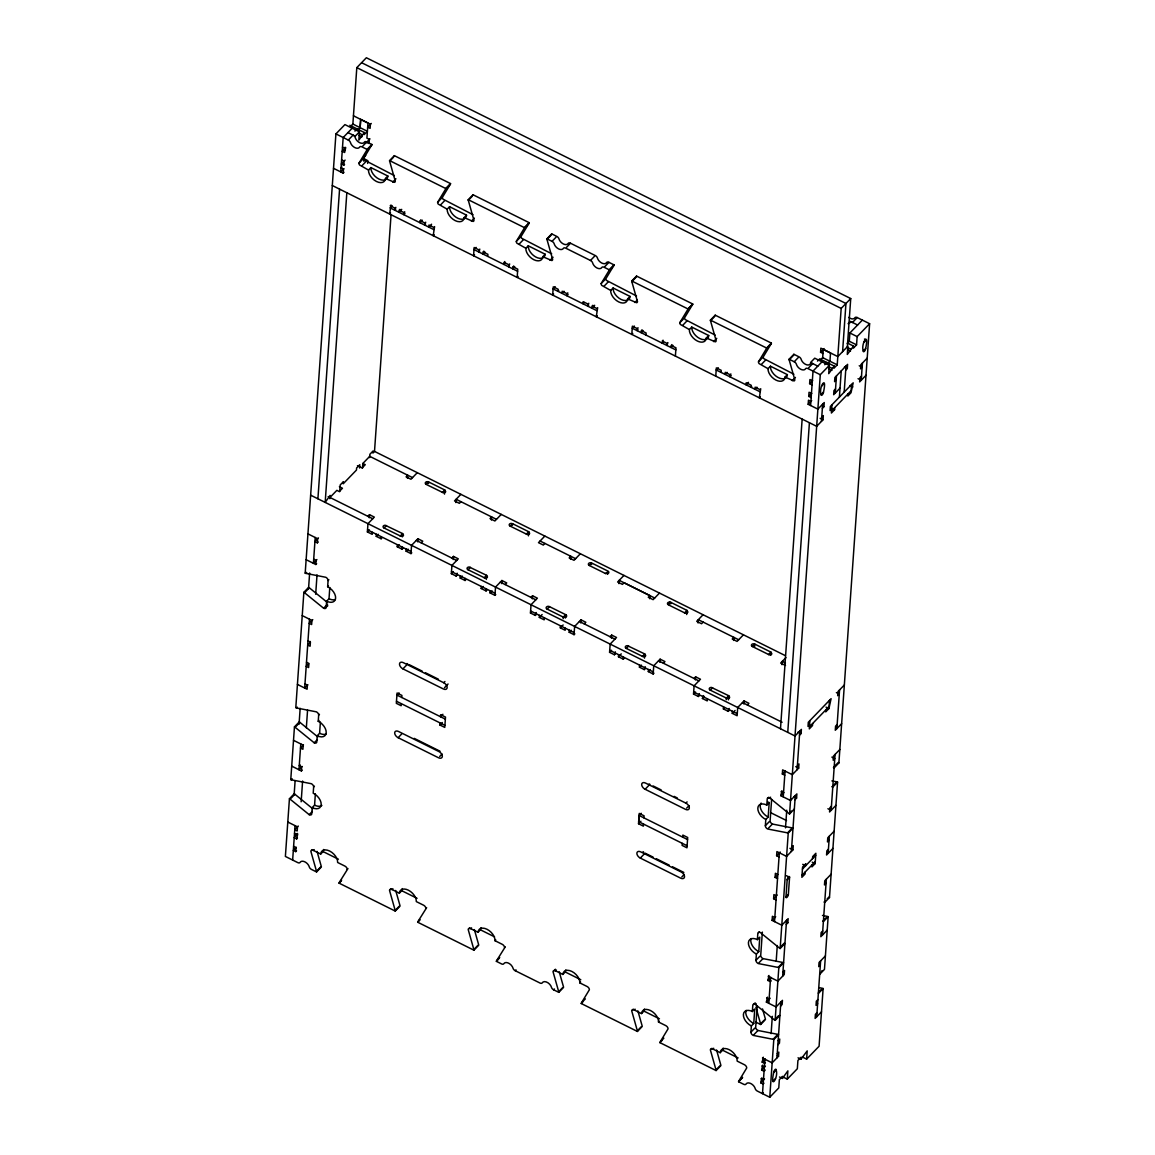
<?xml version="1.0" encoding="UTF-8"?>
<svg xmlns="http://www.w3.org/2000/svg" width="1155" height="1155" viewBox="0 0 1155 1155"><rect width="100%" height="100%" fill="white"/><g stroke="black" fill="none" stroke-linecap="round" stroke-linejoin="round"><path stroke-width="1.5" d="M312.774 808.774L294.886 794.25A2.902 1.79 44 0 0 294.193 793.817L289.429 798.755L285.386 856.447L297.759 862.597A2.902 1.79 44 0 0 300.141 862.352A5.804 3.566 44 0 1 304.906 861.875A5.804 3.566 44 0 1 309.28 866.9A2.902 1.79 44 0 0 311.46 869.412L316.571 871.953L321.35 867.015A2.902 1.79 44 0 0 321.278 866.366L317.033 851.365M289.429 798.755A2.902 1.79 44 0 1 290.107 799.173L309.194 814.679A2.902 1.79 44 0 0 311.763 813.827L312.197 807.634A10.15 6.237 44 0 0 321.177 804.616A10.15 6.237 44 0 0 313.207 793.182L313.64 786.988A2.902 1.79 44 0 0 311.359 783.711L291.464 779.842A2.902 1.776 44 0 1 290.771 779.582L294.453 726.87L299.217 721.933A2.902 1.79 44 0 1 299.91 722.366L317.798 736.904M327.212 602.347L309.323 587.808A2.902 1.79 44 0 0 308.63 587.375L303.866 592.313L295.796 707.712A2.902 1.79 44 0 0 296.489 707.972L316.383 711.841A2.902 1.79 44 0 1 318.665 715.104L318.231 721.298A10.15 6.237 44 0 1 326.201 732.746A10.15 6.237 44 0 1 317.221 735.749L316.788 741.943A2.902 1.79 44 0 1 314.218 742.809L295.131 727.303A2.902 1.79 44 0 0 294.453 726.87M303.866 592.313A2.902 1.79 44 0 1 304.545 592.746L323.631 608.237A2.902 1.79 44 0 0 326.201 607.386L326.634 601.192A10.15 6.237 44 0 0 335.614 598.175A10.15 6.237 44 0 0 327.645 586.74L328.078 580.546A2.902 1.79 44 0 0 325.797 577.283L305.902 573.4A2.902 1.79 44 0 1 305.194 573.14L335.917 133.908L344.926 124.596L359.436 131.843L358.859 140.102L364.33 132.522L349.821 125.274M294.135 794.712L295.103 780.881M299.058 724.199L300.17 708.318M308.529 588.891L309.641 573.01M292.648 860.056L295.059 825.652M300.776 743.936L298.972 769.75L302.148 766.458M309.497 619.21L304.689 688.034L307.865 684.742M315.214 537.494L313.409 563.308L316.918 559.554M317.914 498.787L339.57 189.131M344.464 150.713L345.042 147.263M296.315 847.337L293.327 850.427L295.752 851.625L296.041 847.496L293.615 846.297M296.647 838.905L297.73 833.953L294.222 837.693L296.647 838.905L297.441 838.082M291.71 766.126L301.397 770.948L301.686 766.819L299.261 765.621L300.055 764.798M306.147 559.699L315.835 564.506L316.124 560.377L313.698 559.179M318.434 537.884L314.925 541.623L317.351 542.836L317.639 538.706L307.952 533.884M333.506 168.312L343.194 173.135L343.483 169.005L341.057 167.807L341.851 166.984M345.1 160.112L341.331 164.024L343.742 165.223L344.031 161.094L341.62 159.895M345.72 147.537L344.638 152.489L342.212 151.291L344.609 148.822M301.152 801.787L302.61 781.04M306.335 727.809L307.562 710.166M315.676 594.262L317.033 574.858M346.832 192.741L325.176 502.411L330.099 495.408L329.868 498.7M350.745 126.242L352.867 124.047L356.808 67.625L366.352 57.75L850.73 298.553L847.351 346.717M360.1 127.685L360.678 119.427L367.954 123.036L366.915 138.152L369.34 139.351L369.051 143.48L365.962 141.95M360.707 119.398L360.129 127.656L357.978 129.88M312.197 807.634L314.579 805.165L315.358 793.918M317.221 735.749L319.603 733.281L320.397 722.048M326.634 601.192L329.016 598.723L329.796 587.491M364.33 132.522L364.186 134.586L367.377 131.295L352.867 124.047M339.714 491.597L340.176 484.985L343.367 481.693L343.223 483.757L356.476 470.042L356.621 467.977L359.797 464.7L359.566 467.992M367.651 163.447L367.839 160.689L363.219 158.394M362.511 468.107L362.843 463.473L369.73 456.341M369.643 457.582L369.874 454.276L373.065 450.984L372.921 453.049L374.509 451.403L391.025 215.133M372.386 532.282L372.242 534.346L367.391 531.935L367.969 523.677L374.335 517.094L369.485 514.682L367.896 516.328M390.996 204.94L389.61 214.036L390.578 213.025M369.268 517.787L369.485 514.682M395.833 207.351L394.894 210.239L395.689 209.416M381.915 537.927L381.121 538.75L376.27 536.353L376.415 534.289M399.875 209.358L398.937 212.246L401.723 209.358M381.121 538.75L381.265 536.685M404.712 211.755L403.774 214.642L404.972 213.415M402.893 548.365L402.099 549.188L397.262 546.777L397.407 544.712M420.868 219.782L419.929 222.67L422.311 220.201M402.388 536.887L402.619 533.596L385.279 525.265A2.166 1.516 4 0 0 383.763 527.849L400.973 536.295A2.166 1.516 4 0 0 403.543 535.213L402.619 533.596L400.222 536.05M402.099 549.188L402.243 547.124M425.704 222.193L424.766 225.081L425.56 224.258M407.455 478.3L407.672 475.196L406.084 476.842L410.935 479.253L417.302 472.669M411.786 552.783L410.978 553.606L406.141 551.195L406.286 549.13M410.978 553.606L411.555 545.348L417.922 538.764L422.773 541.175L421.185 542.821M434.583 226.611L433.197 235.707L434.165 234.696M401.319 703.669L401.175 705.734L396.338 703.337L397.06 693.014L401.897 695.411L401.752 697.476M417.706 541.868L417.922 538.764M428.519 483.512L428.635 481.967L427.451 481.664M444.487 494.123L444.776 489.994L428.635 481.967L425.935 484.248A2.166 1.516 4 0 1 427.437 481.678M442.899 714.281L440.503 716.75L440.647 714.685L445.498 717.082L444.776 727.405L439.925 725.008L440.069 722.943M455.879 502.584L456.11 499.278L496.477 519.346M456.99 575.262L456.196 576.085L451.345 573.674L451.923 565.416L458.29 558.832L453.453 556.421L451.85 558.067M453.236 559.525L453.453 556.421M456.196 576.085L457.135 573.198M479.801 249.09L478.863 251.978L479.657 251.155M465.869 579.666L465.075 580.489L460.224 578.092L460.369 576.027M483.83 251.097L482.891 253.984L484.883 251.92M465.075 580.489L465.22 578.424M487.742 256.381L487.886 254.317L483.035 251.92M486.861 590.104L486.067 590.927L481.216 588.516L481.361 586.451M504.822 261.521L503.883 264.408L505.082 263.181M486.284 579.464L486.573 575.334L469.233 567.004A2.166 1.516 4 0 0 467.732 569.588L484.941 578.049A2.166 1.516 4 0 0 487.497 576.951L486.573 575.334L484.176 577.789M486.067 590.927L486.212 588.862M508.72 266.819L509.658 263.932M491.424 520.039L491.64 516.935L490.038 518.581L494.889 520.992L501.256 514.408M495.74 594.522L494.946 595.345L490.095 592.934L490.24 590.869M513.701 265.939L512.762 268.826L514.755 266.776M494.946 595.345L495.524 587.087L501.891 580.503L506.727 582.914L505.139 584.56M501.674 583.607L501.891 580.503M512.488 525.251L512.589 523.706L511.405 523.403A2.166 1.516 4 0 0 509.889 525.987L527.099 534.447A2.166 1.516 4 0 0 529.669 533.35L528.73 531.733L512.589 523.706L510.207 526.175M528.441 535.862L528.73 531.733L526.348 534.202M536.108 614.59L535.299 615.413L530.463 613.002L531.04 604.744L310.652 495.177M552.668 295.117L553.274 286.83L558.11 289.241L557.966 291.305L558.76 290.483M532.34 598.868L532.556 595.763L537.393 598.175L531.026 604.758L795.015 735.98L801.382 729.397L801.094 733.526L799.505 735.172M535.299 615.413L536.252 612.525M544.337 617.766L544.193 619.831L539.342 617.42L539.486 615.355M567.784 292.836L566.845 295.723L568.043 294.482M565.315 628.19L565.17 630.255L560.334 627.858L560.478 625.793M563.192 618.676L563.294 617.131L565.676 614.662L549.174 606.505A2.195 1.545 4 0 0 547.918 606.346L547.47 606.447A2.195 1.545 4 0 0 546.156 607.79L546.2 608.108A2.195 1.545 4 0 0 546.82 608.93L563.64 617.29A2.18 1.53 4 0 0 565.993 614.85L565.676 614.677M565.445 617.968L565.676 614.662M588.776 303.26L587.837 306.147L588.631 305.324M570.541 559.352L570.758 556.262L569.17 557.908L574.021 560.305L580.373 553.736M574.858 633.85L574.049 634.673L569.213 632.261L569.357 630.197M592.818 305.267L591.88 308.154L594.666 305.281M574.049 634.673L574.627 626.414L580.979 619.845L585.83 622.256L584.242 623.902M597.655 307.678L596.269 316.788L597.236 315.777M580.763 622.949L580.979 619.845M591.591 564.578L591.36 562.875A2.18 1.53 4 0 0 588.53 564.795L589.324 565.488M607.631 574.151L607.848 571.061L591.707 563.034L589.324 565.502L605.48 573.515L607.92 573.573A2.166 1.516 4 0 0 608.454 571.48L605.465 573.53M615.211 653.918L614.417 654.741L609.58 652.33L610.158 644.071L616.525 637.502L611.674 635.091L610.085 636.737M611.457 638.181L611.674 635.091M618.95 583.65L619.181 580.344L654.712 598.016M614.417 654.741L615.355 651.853M638.022 327.746L637.084 330.633L637.878 329.81M624.09 658.336L623.296 659.159L618.459 656.747L618.604 654.683M642.065 329.753L641.126 332.64L643.104 330.59M623.296 659.159L623.44 657.094M645.963 335.051L646.107 332.986L641.27 330.575M645.082 668.774L644.288 669.597L639.451 667.186L639.596 665.121M663.042 340.191L662.104 343.078L663.302 341.837M644.504 658.119L644.793 653.99L627.468 645.674A2.166 1.516 4 0 0 625.952 648.244L643.162 656.704A2.166 1.516 4 0 0 645.732 655.607L644.793 653.99L642.411 656.459M644.288 669.597L645.226 666.709M666.955 345.489L667.893 342.602M649.644 598.694L649.861 595.605L624.047 582.741L622.458 584.387L617.607 581.99L623.974 575.407M653.961 673.177L653.167 674L648.33 671.604L648.475 669.539M671.936 344.609L670.983 347.496L672.975 345.432M641.227 813.279L639.105 815.473L638.672 821.667L687.11 845.749M643.508 824.078L643.364 826.143L638.527 823.732L639.249 813.409L644.086 815.82L643.941 817.884M653.167 674L653.744 665.742L660.111 659.173L664.948 661.57L663.36 663.215M675.386 356.101L675.978 347.828L671.127 345.432M659.895 662.263L660.111 659.173M670.709 603.906L670.824 602.361L669.626 602.073M686.676 614.518L686.965 610.389L670.824 602.361L668.124 604.643A2.166 1.516 4 0 1 669.626 602.073M682.259 843.338L682.114 845.402L686.965 847.813L687.687 837.491L682.836 835.079L682.692 837.144M698.068 622.978L698.299 619.686L738.666 639.755M699.179 695.657L698.371 696.479L693.534 694.068L694.112 685.81L700.479 679.241L695.628 676.83L694.04 678.476M715.754 376.169L716.345 367.896L721.182 370.307L721.038 372.372M695.411 679.92L695.628 676.83M698.371 696.479L699.324 693.592M707.394 698.833L707.25 700.897L702.413 698.486L703.352 695.599M730.855 373.902L729.917 376.79L731.115 375.548M729.036 710.513L728.242 711.336L723.405 708.925L723.55 706.86M726.264 699.742L726.365 698.198L728.747 695.729L729.686 697.346A2.166 1.516 4 0 1 727.13 698.443L709.906 689.983A2.166 1.516 4 0 1 711.408 687.413L728.747 695.729L728.459 699.858M728.242 711.336L729.18 708.448M733.598 640.433L733.815 637.343L732.227 638.989L737.078 641.4L743.445 634.817M747.314 704.954L748.916 703.308L744.065 700.912L737.698 707.481L737.121 715.739L732.284 713.342L732.429 711.278M760.726 388.744L759.34 397.84L760.308 396.844M743.849 704.001L744.065 700.912M754.576 646.858L754.778 644.1L753.594 643.811A2.166 1.516 4 0 0 752.078 646.381L769.288 654.842A2.166 1.516 4 0 0 771.858 653.744L770.919 652.127L754.778 644.1L752.381 646.569M770.703 655.231L770.919 652.127L768.537 654.596M757.189 1005.745L755.688 1027.214A2.902 1.79 44 0 0 757.969 1030.477L777.864 1034.36A2.902 1.776 44 0 1 778.571 1034.62L773.792 1039.558A2.902 1.776 44 0 0 773.099 1039.298L753.204 1035.414A2.902 1.79 44 0 1 750.923 1032.151L751.356 1025.958A10.15 6.237 44 0 1 743.387 1014.523A10.15 6.237 44 0 1 752.367 1011.506L754.749 1009.037L753.739 1023.489L751.356 1025.958M752.367 1011.506L752.8 1005.312A2.902 1.79 44 0 1 755.37 1004.446L756.164 1003.637M762.343 932.085L760.726 955.344A2.902 1.79 44 0 0 762.993 958.607L782.888 962.476A2.902 1.776 44 0 1 783.595 962.736L778.817 967.673A2.902 1.776 44 0 0 778.124 967.414L758.229 963.544A2.902 1.79 44 0 1 755.948 960.267L756.381 954.073A10.15 6.237 44 0 1 748.411 942.639A10.15 6.237 44 0 1 757.391 939.636L759.773 937.167L758.763 951.619L756.381 954.073M757.391 939.636L757.824 933.442A2.902 1.79 44 0 1 760.394 932.576L779.466 948.082A2.902 1.79 44 0 0 780.159 948.515L784.938 943.577A2.902 1.79 44 0 1 784.245 943.144L780.275 947.259M771.627 799.303L770.125 820.772A2.902 1.79 44 0 0 772.406 824.049L792.301 827.918A2.902 1.79 44 0 1 793.009 828.178L788.23 833.116A2.902 1.79 44 0 0 787.537 832.856L767.627 828.987A2.902 1.79 44 0 1 765.361 825.71L765.794 819.516A10.15 6.237 44 0 1 757.824 808.081A10.15 6.237 44 0 1 766.805 805.064L769.187 802.595A10.15 6.237 44 0 0 767.786 802.003M766.805 805.064L767.238 798.87A2.902 1.79 44 0 1 769.793 798.018L770.602 797.195M765.794 819.516L768.176 817.047L769.187 802.595M782.022 664.717L782.253 661.425L785.443 662.999M780.491 728.762L802.148 419.106M763.96 1083.188L763.166 1084.011L760.741 1082.798L761.824 1077.846M765.245 1070.035L764.061 1071.277L761.636 1070.064L762.719 1065.112M765.404 1062.542L764.61 1063.365L762.184 1062.152L763.267 1057.2M780.563 1006.121L782.152 1004.475L782.44 1000.346L776.073 1006.929L766.386 1002.121L767.469 997.169M771.121 980.826L770.327 981.649L767.902 980.436L768.985 975.484M786.266 924.404L787.869 922.773L788.158 918.644L781.791 925.213L772.103 920.405L772.392 916.276L774.817 917.474M776.044 899.933L773.619 898.72L773.908 894.591L776.333 895.804M777.532 878.594L775.106 877.396L775.395 873.267L777.82 874.465M779.048 856.923L776.622 855.711L776.911 851.596L786.598 856.404L792.965 849.82L793.254 845.691L791.666 847.337M795.001 799.693L796.589 798.047L796.878 793.918L790.511 800.502L780.823 795.68L781.906 790.727M784.765 775.207L782.339 774.009L782.628 769.88L792.316 774.687L798.683 768.104L798.971 763.975L797.383 765.621M822.36 408.321L823.948 406.676L824.237 402.546L817.87 409.115L808.182 404.308L808.471 400.179L810.897 401.377M811.171 397.594L808.745 396.396L809.034 392.267L811.46 393.465M812.052 384.86L809.626 383.662L809.915 379.533L812.34 380.731M764.899 1059.236L762.488 1093.641L763.282 1092.818M768.811 1003.32L770.616 977.52M774.529 921.603L779.336 852.794M783.249 796.878L785.053 771.078M787.753 732.371L809.41 422.716M810.608 405.506L813.019 371.102L822.028 361.775M771.121 1033.638L772.32 1016.342M776.174 961.393L777.286 945.512M785.501 827.846L786.743 810.189M822.995 353.502L820.57 352.289L820.858 348.16L837.808 356.592L847.871 346.197L847.294 354.455L853.531 346.081L847.712 343.194M505.313 946.768L496.535 960.801A2.902 1.79 44 0 0 496.39 961.35L501.501 963.891A2.902 1.79 44 0 0 503.508 964.021L504.634 962.895A5.804 3.566 44 0 1 512.401 966.764L513.311 968.901A2.902 1.79 44 0 0 515.202 970.691L539.948 983.006A2.902 1.79 44 0 0 541.955 983.136L543.081 982.01A5.804 3.566 44 0 1 550.848 985.865L551.758 988.016A2.902 1.79 44 0 0 553.649 989.806L558.76 992.347A2.902 1.776 44 0 0 558.702 991.712L553.028 971.702A2.902 1.79 44 0 1 555.598 970.85L562.86 974.459A10.15 6.237 44 0 1 571.855 971.442A10.15 6.237 44 0 1 579.824 982.891L587.087 986.5A2.902 1.79 44 0 1 589.368 989.763L581.384 1002.988A2.902 1.79 44 0 0 581.239 1003.522L637.43 1031.458A2.902 1.79 44 0 0 637.358 1030.823L631.698 1010.813A2.902 1.79 44 0 1 634.268 1009.961L641.53 1013.57A10.15 6.237 44 0 1 650.525 1010.553A10.15 6.237 44 0 1 658.494 1022.002L665.756 1025.611A2.902 1.79 44 0 1 668.038 1028.874L660.054 1042.099A2.902 1.776 44 0 0 659.909 1042.633L716.1 1070.57A2.902 1.79 44 0 0 716.028 1069.934L710.368 1049.924A2.902 1.79 44 0 1 712.938 1049.072L720.2 1052.681A10.15 6.237 44 0 1 729.195 1049.664A10.15 6.237 44 0 1 737.164 1061.113L744.426 1064.722A2.902 1.79 44 0 1 746.708 1067.985L738.724 1081.21A2.902 1.79 44 0 0 738.579 1081.744L743.69 1084.285A2.902 1.79 44 0 0 746.058 1084.04A5.804 3.566 44 0 1 750.822 1083.563A5.804 3.566 44 0 1 755.197 1088.588A2.902 1.79 44 0 0 757.391 1091.1L769.764 1097.25L773.792 1039.558M755.37 1004.446L774.442 1019.952A2.902 1.79 44 0 0 775.135 1020.385L778.817 967.673M780.159 948.515L788.23 833.116M769.793 798.018L788.879 813.524A2.902 1.79 44 0 0 789.572 813.943L820.281 374.711L829.304 365.399L814.751 358.194L810.55 362.526L817.812 366.149M822.663 358.223L823.255 349.388L830.517 353.011L829.94 361.27L827.817 363.45M773.706 1072.418C769.591 1091.027 778.918 1077.225 776.102 1069.949A2.18 0.794 -63.6 0 0 775.005 1069.631A2.18 0.794 -63.6 0 0 773.706 1072.418L776.102 1069.949M785.977 896.944L787.176 879.749A2.18 0.794 -63.6 0 1 788.49 876.963A2.18 0.794 -63.6 0 1 789.572 877.28L788.36 894.475A2.18 0.794 -63.6 0 1 787.06 897.262A2.18 0.794 -63.6 0 1 785.977 896.944L788.36 894.475M821.104 394.606C818.274 387.344 827.601 373.541 823.486 392.137A2.18 0.794 -63.6 0 1 822.187 394.923A2.18 0.794 -63.6 0 1 821.104 394.606L823.486 392.137M776.94 1057.908L780.852 1001.991M782.657 976.192L786.555 920.275M791.377 851.466L795.29 795.564M797.094 769.75L799.794 731.043M821.45 421.387L822.649 404.192M762.473 1058.023L772.161 1062.845L778.528 1056.262L778.817 1052.133L777.228 1053.779M332.308 185.522L816.672 426.325L823.039 419.741L823.327 415.612L821.739 417.258M829.304 365.399L828.727 373.643L834.199 366.077L826.922 362.468L824.757 364.706M779.481 1076.994L782.397 1078.438L782.541 1076.373L779.351 1079.665L778.773 1087.923L769.764 1097.25M834.199 366.077L834.054 368.142L837.231 364.85L841.172 308.428L850.73 298.553M809.872 720.633L809.308 728.877L812.485 725.585L812.629 723.521M831.947 404.784L831.398 413.028L834.574 409.736L834.718 407.672M782.931 1076.965L787.291 1079.131L787.869 1070.873L782.397 1078.438M835.253 393.061L836.465 375.866M805.208 871.953L805.064 874.017L801.873 877.309L802.595 866.986L805.786 863.709L805.641 865.759L802.739 864.315M839.411 397.075L841.23 370.928M842.587 351.654L845.951 303.491L361.587 62.688M844.175 392.137L846.009 365.991M812.095 864.835L811.951 866.9L815.141 863.608L815.863 853.285L812.672 856.577L812.528 858.641M845.72 370.12L847.308 368.474L847.597 364.345L834.877 377.512L834.589 381.641L836.177 379.995M847.164 343.468L849.3 341.245L849.878 332.986L862.352 320.108L869.614 323.718L838.891 762.95L834.127 767.887A2.902 1.79 44 0 1 833.434 767.454M798.047 1057.807L800.949 1059.251L801.094 1057.186L797.917 1060.478L797.34 1068.736L787.291 1079.131M825.897 709.805L825.753 711.87L828.929 708.578L831.095 698.674L808.298 722.265L808.009 726.394L809.597 724.748M847.987 393.956L847.842 396.021L851.018 392.729L853.184 382.825L830.373 406.416L830.084 410.545L831.687 408.899M853.531 346.081L853.386 348.146L856.562 344.854L857.14 336.596L869.614 323.718M829.492 700.334L829.059 706.528L809.438 726.827M851.567 384.5L851.134 390.693L831.513 410.978M802.537 1057.099L806.623 1059.135L807.201 1050.877L800.949 1059.251M816.715 1016.775L820.628 960.873M822.432 935.059L826.345 879.157M828.149 853.343L829.348 836.148M835.065 754.432L831.152 810.334L827.918 808.731M836.87 728.617L839.57 689.91M862.424 363.06L861.226 380.255L858.05 378.681M865.658 348.55C869.556 329.998 860.576 343.714 863.276 351.019L865.658 348.55A2.18 0.794 -63.5 0 1 864.359 351.322A2.18 0.794 -63.5 0 1 863.276 351.019M819.112 987.641L822.418 988.29A2.902 1.79 44 0 1 823.125 988.55L819.083 1046.242L806.623 1059.135M822.476 915.439L827.442 916.42A2.902 1.79 44 0 1 828.149 916.666L824.468 969.392L819.689 974.315M824.02 902.012A2.902 1.79 44 0 0 824.713 902.445L829.492 897.507L837.563 782.108A2.902 1.79 44 0 0 836.855 781.848L831.889 780.881M368.517 170.059L370.899 167.591L387.849 176.022L385.467 178.491A10.164 6.237 44 0 1 376.487 181.494A10.164 6.237 44 0 1 368.517 170.059L359.58 164.992A2.902 1.79 44 0 1 358.974 163.173L366.958 149.948A2.902 1.79 44 0 0 367.102 149.414L371.867 144.476L366.756 141.935A2.902 1.776 44 0 0 364.374 142.181A5.804 3.566 44 0 1 359.624 142.657A5.804 3.566 44 0 1 355.249 137.633L354.946 136.925A2.916 1.79 44 0 0 353.055 135.135M371.867 144.476A2.902 1.79 44 0 1 371.722 145.025L363.738 158.235A2.902 1.79 44 0 0 364.345 160.054L394.36 175.589M447.187 209.171L449.569 206.702L466.519 215.133L464.137 217.602A10.164 6.237 44 0 1 455.157 220.605A10.164 6.237 44 0 1 447.173 209.171L438.25 204.103A2.902 1.79 44 0 1 437.644 202.284L445.628 189.059A2.902 1.79 44 0 0 445.758 188.525L450.537 183.587L394.346 155.651L389.582 160.588A2.844 1.747 44 0 0 389.61 161.065L395.299 181.234A2.902 1.79 44 0 1 394.49 182.346L385.467 178.491M450.537 183.587A2.902 1.79 44 0 1 450.392 184.136L442.408 197.346A2.902 1.79 44 0 0 443.015 199.165L473.03 214.7M525.857 248.282L528.239 245.813L545.189 254.244L542.807 256.699A10.164 6.237 44 0 1 533.827 259.716A10.164 6.237 44 0 1 525.857 248.267L516.92 243.214A2.902 1.79 44 0 1 516.314 241.395L524.298 228.17A2.902 1.79 44 0 0 524.428 227.636L529.207 222.698L473.016 194.762L468.251 199.7A2.902 1.776 44 0 0 468.309 200.349L473.969 220.345A2.902 1.79 44 0 1 473.16 221.457L464.137 217.602M529.207 222.698A2.902 1.79 44 0 1 529.062 223.233L521.078 236.457A2.902 1.79 44 0 0 521.685 238.276L551.7 253.811M610.692 290.454L613.088 287.985L630.038 296.416L627.656 298.885A10.164 6.237 44 0 1 618.676 301.903A10.164 6.237 44 0 1 610.692 290.454L601.755 285.386A2.902 1.79 44 0 1 601.149 283.581L609.133 270.357A2.902 1.79 44 0 0 609.277 269.822L614.056 264.885L608.945 262.344A2.902 1.776 44 0 0 606.563 262.575A5.804 3.566 44 0 1 601.813 263.066A5.804 3.566 44 0 1 597.438 258.041L597.135 257.32A2.916 1.79 44 0 0 595.244 255.529L570.498 243.229A2.902 1.776 44 0 0 568.116 243.474A5.804 3.566 44 0 1 563.366 243.95A5.804 3.566 44 0 1 558.991 238.926L558.688 238.219A2.916 1.79 44 0 0 556.797 236.414L551.686 233.873L546.921 238.811A2.902 1.776 44 0 0 546.979 239.446L552.639 259.456A2.902 1.79 44 0 1 551.83 260.568L542.807 256.699M614.056 264.885A2.902 1.79 44 0 1 613.911 265.419L605.927 278.644A2.902 1.79 44 0 0 606.534 280.448L636.535 295.998M347.973 868.546L339.195 882.593A2.902 1.776 44 0 0 339.05 883.127L395.241 911.064L400.02 906.126A2.902 1.79 44 0 0 399.948 905.477L395.703 890.476M689.362 329.565L691.758 327.096L708.708 335.528L706.326 337.996A10.164 6.237 44 0 1 697.331 341.014A10.164 6.237 44 0 1 689.362 329.565L680.425 324.497A2.902 1.79 44 0 1 679.819 322.693L687.803 309.468A2.902 1.79 44 0 0 687.947 308.919L692.726 303.996L636.535 276.059L631.756 280.997A2.844 1.747 44 0 0 631.785 281.474L637.488 301.643A2.902 1.79 44 0 1 636.665 302.74L627.656 298.885M692.726 303.996A2.902 1.79 44 0 1 692.581 304.53L684.597 317.755A2.902 1.79 44 0 0 685.204 319.56L715.205 335.109M426.643 907.657L417.865 921.69A2.902 1.776 44 0 0 417.72 922.239L473.911 950.175L478.69 945.238A2.902 1.79 44 0 0 478.618 944.588L474.373 929.587M768.032 368.676L770.428 366.207L787.378 374.639L784.996 377.108A10.164 6.237 44 0 1 776.001 380.125A10.164 6.237 44 0 1 768.032 368.676L759.095 363.608A2.902 1.79 44 0 1 758.489 361.804L766.472 348.579A2.902 1.79 44 0 0 766.617 348.03L771.396 343.107L715.205 315.171L710.426 320.108A2.902 1.776 44 0 0 710.498 320.744L716.158 340.754A2.902 1.79 44 0 1 715.335 341.851L706.326 337.996M771.396 343.107A2.902 1.79 44 0 1 771.251 343.641L763.267 356.866A2.902 1.79 44 0 0 763.874 358.671L793.875 374.22M352.203 128.205L343.179 137.532L340.768 171.936L343.959 168.644M354.917 131.121L357.097 128.884M335.917 133.908L348.29 140.058L352.261 135.958M359.436 131.843L355.249 136.174L347.958 132.594M371.26 123.441L367.68 127.137L370.105 128.349L370.394 124.22L353.444 115.789M343.742 165.223L344.551 164.4M362.786 146.05L366.756 141.935M366.251 142.671L369.961 138.831M343.194 173.135L343.988 172.312M367.752 149.125L371.722 145.025M365.687 155.376L364.099 157.022L363.811 161.151L365.399 159.506M358.974 163.173L362.944 159.058M362.049 165.627L366.02 161.512M389.639 161.238L393.61 157.123M392.729 182.1L395.92 178.808M392.166 205.648L390.044 207.842L433.63 229.513M446.422 188.236L450.392 184.136M437.644 202.284L441.614 198.169M440.719 204.738L444.689 200.624M431.595 224.214L428.808 227.087L428.953 225.023L433.789 227.434M468.309 200.349L472.28 196.234M471.399 221.211L474.387 218.122M476.12 247.387L473.998 249.581L517.599 271.252M474.532 254.764L473.579 255.76L474.156 247.502L479.007 249.913M525.092 227.347L529.062 223.233M516.314 241.395L520.284 237.28M519.375 243.849L523.359 239.735M546.979 239.446L550.949 235.346M518.133 276.435L517.166 277.431L517.743 269.173L512.907 266.762M546.921 238.811L552.018 241.352L556.003 237.237M550.069 260.323L553.057 257.233M566.528 247.343L570.498 243.229M329.955 497.473L336.856 490.341L339.267 491.539L342.457 488.247L339.368 486.717M555.223 286.729L553.101 288.923L596.702 310.594M552.696 295.088L553.649 294.106M317.351 542.836L318.145 542.013M552.018 241.352A2.916 1.79 44 0 1 553.909 243.142L554.212 243.864A5.804 3.566 44 0 0 558.587 248.888A5.804 3.566 44 0 0 563.351 248.412A2.902 1.776 44 0 1 565.719 248.166L590.465 260.467L594.45 256.352M564.001 291.248L562.009 293.312L562.153 291.248L566.99 293.659M305.194 573.14L305.988 572.317M305.902 573.4L306.696 572.577M315.835 564.506L316.629 563.683M604.96 266.459L608.945 262.344M609.927 269.534L613.911 265.419M601.149 283.581L605.133 279.467M584.185 302.509L583.001 303.751L583.145 301.686L587.982 304.083M305.339 591.923L309.323 587.808M604.224 286.021L608.209 281.907M367.391 531.935L369.383 529.871M328.078 580.546L328.872 579.723M384.081 528.023L386.463 525.568M327.645 586.74L328.439 585.917M376.27 536.353L378.263 534.289M631.828 281.632L635.799 277.518M312.788 619.643L309.208 623.339L311.633 624.552L311.922 620.423L302.235 615.601M323.631 608.237L327.601 604.137M326.995 606.563L327.789 605.74M442.394 492.463L444.776 489.994L445.715 491.611A2.166 1.516 4 0 1 443.159 492.709L426.253 484.436M397.262 546.777L399.255 544.727M634.918 302.495L637.3 300.026M406.141 551.195L408.134 549.145M460.888 494.34L454.521 500.923L459.372 503.335L460.96 501.689M634.355 326.042L632.233 328.237L675.819 349.907M308.587 663.88L306.205 666.348L308.616 667.561L308.905 663.432L306.494 662.219M632.767 333.434L631.799 334.416L632.377 326.158L637.228 328.569M296.489 707.972L297.283 707.149M688.597 308.645L692.581 304.53M679.819 322.693L683.803 318.578M682.894 325.132L686.879 321.018M295.925 726.481L299.91 722.366M451.345 573.674L453.338 571.61M318.665 715.104L319.459 714.281M318.231 721.298L319.025 720.475M468.035 569.776L470.417 567.307M460.224 578.092L462.217 576.027M710.498 320.744L714.469 316.629M303.476 744.975L300.488 748.065L302.913 749.277L303.202 745.148L293.514 740.326M314.218 742.809L317.408 739.518M713.588 341.606L716.764 338.314M290.771 779.582L291.565 778.759M291.464 779.842L292.258 779.019M301.397 770.948L302.191 770.125M402.922 668.861L443.289 688.929A4.346 2.671 44 0 0 447.144 687.644A4.346 2.671 44 0 0 443.722 682.735L403.355 662.667A4.346 2.671 44 0 0 399.515 663.966A4.346 2.671 44 0 0 402.922 668.861L406.502 665.165M481.216 588.516L483.209 586.466M290.901 798.35L294.886 794.25M544.842 536.079L538.475 542.662L543.326 545.073L544.915 543.428M490.095 592.934L492.088 590.884M399.038 692.885L396.916 695.079L445.354 719.146M718.309 367.781L716.187 369.975L759.773 391.646M313.64 786.988L314.434 786.165M727.073 372.329L725.08 374.379L725.225 372.314L730.061 374.725M298.279 826.042L294.77 829.781L297.196 830.979L297.485 826.85L287.797 822.042M309.194 814.679L312.37 811.388M767.267 347.756L771.251 343.641M443.722 682.735L444.92 681.508M758.489 361.804L762.473 357.689M530.953 597.409L532.556 595.763M444.487 687.701L448.068 683.991M398.114 737.684L438.481 757.752A4.346 2.671 44 0 0 442.322 756.453A4.346 2.671 44 0 0 438.914 751.558L398.547 731.49A4.346 2.671 44 0 0 394.692 732.775A4.346 2.671 44 0 0 398.114 737.684L401.695 733.974M761.564 364.244L765.548 360.129M748.454 382.348L746.072 384.817L746.217 382.753L751.053 385.164L750.909 387.228L751.703 386.405M295.752 851.625L296.546 850.802M530.463 613.002L531.257 612.179M756.929 387.17L754.951 389.235L755.096 387.17L759.932 389.567M311.648 850.484L312.442 849.661M316.571 871.953A2.902 1.79 44 0 0 316.513 871.303L310.854 851.307A2.902 1.79 44 0 1 313.424 850.441L314.218 849.618M539.342 617.42L542.128 614.532M547.152 609.104L549.535 606.635M784.996 377.108L794.005 380.962A2.902 1.79 44 0 0 794.828 379.865L789.168 359.855A2.902 1.776 44 0 1 789.096 359.219L793.875 354.282L798.986 356.823A2.916 1.79 44 0 1 800.863 358.613L801.166 359.335A5.804 3.566 44 0 0 805.54 364.345A5.804 3.566 44 0 0 810.305 363.868A2.902 1.776 44 0 1 812.687 363.623L808.702 367.738M789.168 359.855L793.139 355.74M439.925 725.008L442.322 722.539M789.096 359.219L794.207 361.746L798.192 357.646M313.424 850.441L320.686 854.05L323.068 851.582A10.15 6.237 44 0 1 323.689 849.474M316.513 871.303L320.484 867.188M792.258 380.717L795.434 377.425M848.117 323.689L850.325 321.393L857.602 325.017M820.57 352.289L824.15 348.593M853.256 321.682L857.241 317.567L862.352 320.108M817.495 361.096L819.646 358.873L826.908 362.482M560.334 627.858L563.12 624.971M820.555 359.84L822.678 357.646L837.231 364.85M439.665 756.511L442.062 754.042M569.213 632.261L571.205 630.211M809.626 383.662L812.615 380.573M808.745 396.396L811.72 393.306M339.989 881.77L341.577 880.124M339.05 883.127L341.447 880.659M821.71 386.015L824.092 383.547M863.868 342.414L866.264 339.945L864.445 339.036M808.182 404.308L811.691 400.554M835.541 388.932L833.953 390.578L833.665 394.707L840.032 388.123M867.203 358.122L860.836 364.706L860.547 368.835L862.135 367.189L859.233 365.745M861.515 376.126L859.926 377.772L859.638 381.901L866.005 375.317M649.861 595.605L648.273 597.251L653.109 599.662L659.476 593.078M609.58 652.33L611.558 650.279M390.318 889.595L391.112 888.773M395.241 911.064A2.902 1.79 44 0 0 395.183 910.414L389.524 890.418A2.902 1.79 44 0 1 392.094 889.552L392.888 888.729M618.459 656.747L621.246 653.874M626.27 648.431L628.652 645.963M392.094 889.552L399.356 893.162L401.738 890.693A10.15 6.237 44 0 1 402.359 888.585M395.183 910.414L399.154 906.3M668.427 604.83L684.583 612.857L686.965 610.389L687.904 612.006A2.166 1.516 4 0 1 685.334 613.103M639.451 667.186L641.429 665.121M703.077 614.749L696.71 621.332L701.547 623.729L703.15 622.083M648.33 671.604L650.308 669.539M418.659 920.867L419.453 920.044M417.72 922.239L420.117 919.77M693.534 694.068L695.527 692.018M468.988 928.707L469.782 927.884M473.911 950.175A2.902 1.79 44 0 0 473.853 949.525L468.194 929.53A2.902 1.79 44 0 1 470.764 928.663L471.558 927.84M710.224 690.17L712.606 687.701M702.413 698.486L704.406 696.436M470.764 928.663L478.026 932.273L480.408 929.804A10.15 6.237 44 0 1 481.029 927.696M473.853 949.525L477.824 945.411M478.026 932.273A10.15 6.237 44 0 1 487.006 929.27A10.15 6.237 44 0 1 494.975 940.704L495.769 939.881M645.111 789.269L685.478 809.337A4.346 2.671 44 0 0 689.318 808.038A4.346 2.671 44 0 0 685.911 803.144L645.544 783.076A4.346 2.671 44 0 0 641.689 784.361A4.346 2.671 44 0 0 645.111 789.269L648.691 785.559M723.405 708.925L724.199 708.102M785.977 657.585L780.665 663.071L785.516 665.468M732.284 713.342L735.071 710.455M497.329 959.978L498.123 959.155M498.917 958.332L499.711 957.509M496.39 961.35L498.772 958.881M638.527 823.732L640.91 821.263M515.202 970.691L515.996 969.868M685.911 803.144L687.095 801.902M686.662 808.096L689.059 805.627M640.303 858.078L680.656 878.147A4.346 2.671 44 0 0 684.511 876.862A4.346 2.671 44 0 0 681.089 871.953L640.736 851.885A4.346 2.671 44 0 0 636.881 853.184A4.346 2.671 44 0 0 640.303 858.078L643.884 854.382M553.837 970.879L555.425 969.233M555.598 970.85L556.392 970.027M562.86 974.459L565.257 971.99A10.15 6.237 44 0 1 565.878 969.868M844.348 684.987L837.981 691.556L837.693 695.685L839.281 694.04L836.379 692.596M553.649 989.806L554.443 988.983M558.702 991.712L562.673 987.597M558.76 992.347L563.524 987.409A2.902 1.776 44 0 0 563.467 986.774L559.222 971.774M681.854 876.919L684.236 874.451M579.824 982.891L580.619 982.068M782.339 774.009L785.328 770.919M837.158 724.488L835.57 726.134L835.282 730.263L841.649 723.694M768.032 798.047L768.826 797.224M780.823 795.68L783.812 792.59M582.178 1002.165L585.354 998.873M581.239 1003.522L582.827 1001.876M765.361 825.71L769.331 821.595M839.844 749.494L833.477 756.077L833.188 760.207L834.776 758.561L831.874 757.117M768.436 828.164L772.406 824.049M790.468 811.878L791.262 811.055M834.228 766.631L838.212 762.517A2.902 1.79 44 0 0 838.891 762.95M789.572 813.943L794.337 809.02M787.537 832.856L791.507 828.741M832.091 786.786L836.061 782.671M837.563 782.108L832.784 787.046A2.902 1.79 44 0 0 832.25 786.829M776.622 855.711L780.202 852.015M632.507 1009.99L633.301 1009.167M634.268 1009.961L635.062 1009.138M831.441 806.204L829.853 807.85L829.564 811.979L835.931 805.396M641.53 1013.57L643.927 1011.101A10.15 6.237 44 0 1 644.548 1008.979M775.106 877.396L777.488 874.927M637.358 1030.823L641.343 1026.708M637.43 1031.458L642.194 1026.521A2.902 1.79 44 0 0 642.137 1025.885L637.892 1010.885M787.176 879.749L789.572 877.28L786.338 875.663M834.127 831.21L827.76 837.794L827.471 841.923L829.059 840.277M773.619 898.72L777.2 895.024M802.451 869.065L815.704 855.364M658.494 1022.002L659.288 1021.179M802.018 875.259L815.271 861.558M828.438 849.214L826.85 850.86L826.561 854.989L832.914 848.405M758.618 932.619L759.413 931.796M772.103 920.405L775.684 916.695M660.848 1041.276L663.836 1038.186M659.909 1042.633L662.291 1040.164M831.109 874.22L824.757 880.803L824.468 884.932L826.056 883.286M755.948 960.267L759.932 956.167M759.023 962.721L762.993 958.607M827.211 898.72L828.005 897.897M778.124 967.414L782.094 963.299M822.678 921.344L826.648 917.243M823.371 921.603L828.149 916.666M767.902 980.436L770.89 977.361M782.946 972.062L784.534 970.417L784.245 974.546L777.878 981.129L768.191 976.307M822.721 930.93L821.133 932.576L820.844 936.705L827.211 930.122M753.594 1004.489L755.182 1002.843M711.177 1049.101L711.971 1048.278M712.938 1049.072L713.732 1048.249M766.386 1002.121L770.168 998.209M720.2 1052.681L722.597 1050.213A10.15 6.237 44 0 1 723.218 1048.09M750.923 1032.151L754.894 1028.037M825.406 955.936L819.039 962.505L818.751 966.634L820.339 964.988M716.028 1069.934L720.013 1065.82M755.832 1022.117L760.654 1024.499A2.902 1.776 44 0 0 760.582 1023.864L764.162 1020.168M716.1 1070.57L720.864 1065.632A2.902 1.79 44 0 0 720.807 1064.997L716.562 1049.996M760.654 1024.499L765.418 1019.562A2.902 1.776 44 0 0 765.361 1018.927L762.531 1008.921M753.998 1034.591L757.969 1030.477M775.236 1019.129L776.044 1018.306M776.839 1017.483L778.427 1015.837M821.393 971.427L822.187 970.604M775.135 1020.385L779.914 1015.447M773.099 1039.298L777.07 1035.183M818.447 992.405L821.624 989.113M818.346 993.488L823.125 988.55M739.518 1080.387L742.492 1077.297M738.579 1081.744L742.55 1077.629M778.138 1040.698L779.726 1039.052L779.437 1043.182L777.849 1044.827M817.928 999.58L816.325 1001.212L816.036 1005.341L817.639 1003.709M762.184 1062.152L765.173 1059.077M761.636 1070.064L765.418 1066.166M817.004 1012.646L815.416 1014.292L815.127 1018.421L821.494 1011.838M760.741 1082.798L764.523 1078.886M773.114 1081.022L775.496 1078.553M685.334 613.103L684.583 612.857M356.808 67.625L841.172 308.428M849.878 332.986L857.14 336.596M849.3 341.245L856.562 344.854M847.712 347.655L850.614 349.099M847.568 349.72L850.47 351.163M844.406 367.03L847.308 368.474M359.277 133.301L362.194 134.745M829.146 366.857L832.048 368.301M359.133 135.366L362.049 136.81M829.001 368.907L831.903 370.365M849.993 385.51L852.895 386.954M367.088 149.414L361.991 146.873A2.902 1.776 44 0 0 359.609 147.118A5.804 3.566 44 0 1 354.845 147.595A5.804 3.566 44 0 1 350.47 142.57L350.167 141.863A2.916 1.79 44 0 0 348.29 140.058M389.582 160.588L445.758 188.525M468.251 199.7L524.428 227.636M609.277 269.822L604.166 267.281A2.902 1.776 44 0 0 601.784 267.512A5.804 3.566 44 0 1 597.034 268.003A5.804 3.566 44 0 1 592.659 262.979L592.356 262.257A2.916 1.79 44 0 0 590.465 260.467M631.756 280.997L687.947 308.919M710.426 320.108L766.617 348.03M820.281 374.711L807.908 368.561A2.902 1.776 44 0 0 805.526 368.806A5.804 3.566 44 0 1 800.776 369.282A5.804 3.566 44 0 1 796.401 364.258L796.098 363.551A2.916 1.79 44 0 0 794.207 361.746M342.501 147.161L344.926 148.36M831.672 408.293L834.574 409.736M822.735 406.069L823.948 406.676M820.137 418.298L823.039 419.741M390.202 205.763L395.039 208.174M399.081 210.181L403.918 212.578M420.074 220.605L424.91 223.016M504.028 262.344L508.864 264.755M592.024 306.089L596.861 308.501M662.248 341.014L667.099 343.425M374.307 451.302L785.414 655.679M369.528 456.239L412.523 477.607M540.078 541.016L575.594 558.673M362.843 463.473L365.269 464.671L362.078 467.963L357.458 465.667M826.027 707.134L828.929 708.578M328.164 496.578L372.747 518.739M416.334 540.41L456.701 560.478M500.288 582.149L535.819 599.806M579.406 621.477L614.922 639.134M658.523 660.819L698.89 680.873M742.477 702.558L782.108 722.25M798.076 732.025L801.094 733.526M367.535 529.871L411.122 551.541M451.49 571.61L495.091 593.28M530.593 610.952L574.194 632.622M609.725 650.265L653.311 671.936M693.679 692.004L737.265 713.675M795.766 766.66L798.683 768.104M793.673 796.604L796.589 798.047M781.112 791.55L783.538 792.749M770.515 812.6L786.512 820.541M789.933 848.319L792.965 849.82M812.239 862.164L815.141 863.608M409.318 664.731L422.225 671.156M425.459 672.759L438.38 679.183M653.109 785.934L661.18 789.948M674.101 796.373L677.335 797.975M307.981 640.895L310.406 642.093L310.118 646.223L307.692 645.024L310.074 642.555A2.18 0.794 -63.6 0 1 310.334 641.501M639.105 815.473L687.543 839.555M396.483 701.273L444.92 725.34M786.656 922.166L787.869 922.773M304.978 683.904L307.389 685.103L307.1 689.232L297.413 684.41M414.183 738.363L440.026 751.212M645.068 853.141L653.138 857.154M656.372 858.757L669.294 865.182M672.513 866.784L683.818 872.415M766.675 997.992L769.1 999.191M777.315 1055.656L778.528 1056.262M294.511 833.564L296.936 834.776M761.925 1065.935L764.35 1067.148M294.785 834.329L296.604 835.224A2.18 0.794 -63.6 0 1 297.239 833.376M323.068 851.582L338.415 859.219M401.738 890.693L417.071 898.33M480.408 929.804L494.542 936.835M565.257 971.99L580.792 979.714M643.927 1011.101L659.462 1018.826M722.597 1050.213L738.132 1057.937M494.975 940.704L502.237 944.314A2.902 1.79 44 0 1 504.518 947.591M761.03 1078.669L763.455 1079.882M755.875 1007.189L760.582 1023.864M636.593 276.695L636.564 276.536A2.844 1.747 44 0 1 636.535 276.059M394.418 156.3L394.375 156.127A2.844 1.747 44 0 1 394.346 155.651M850.08 322.736A2.902 1.776 44 0 1 852.462 322.505M857.241 317.567A2.902 1.776 44 0 0 854.859 317.798A5.804 3.566 44 0 1 848.68 317.394M628.768 299.347A10.15 6.237 44 0 1 618.993 298.178A10.15 6.237 44 0 1 613.088 287.999M630.038 296.416A10.15 6.237 44 0 1 629.417 298.539M707.438 338.458A10.164 6.251 44 0 1 697.649 337.274A10.164 6.251 44 0 1 691.744 327.096M708.708 335.528A10.164 6.251 44 0 1 708.087 337.65M715.263 315.806A2.902 1.776 44 0 1 715.205 315.171M787.364 374.639A10.15 6.237 44 0 1 786.743 376.761M786.107 377.57A10.15 6.237 44 0 1 781.834 378.739A10.15 6.237 44 0 1 771.208 370.163A10.15 6.237 44 0 1 770.428 366.222M793.933 354.917A2.902 1.776 44 0 1 793.875 354.282M386.593 178.953A10.15 6.237 44 0 1 376.804 177.769A10.15 6.237 44 0 1 370.899 167.591M387.849 176.022A10.15 6.237 44 0 1 387.228 178.13M465.898 217.241A10.164 6.251 44 0 1 456.153 217.342A10.164 6.251 44 0 1 449.555 206.687M466.519 215.133A10.164 6.251 44 0 1 466.331 216.259M473.088 195.412A2.902 1.776 44 0 1 473.016 194.762M543.095 257.782A10.15 6.237 44 0 1 533.495 255.486A10.15 6.237 44 0 1 528.254 245.813M545.189 254.244A10.15 6.237 44 0 1 545.001 255.371M544.568 256.352A10.15 6.237 44 0 1 543.933 257.161M551.758 234.523A2.902 1.776 44 0 1 551.686 233.873M425.849 908.48A2.902 1.79 44 0 0 423.567 905.202L416.305 901.593A10.15 6.237 44 0 0 408.336 890.159A10.15 6.237 44 0 0 399.356 893.162M347.179 869.369A2.902 1.79 44 0 0 344.897 866.091L337.635 862.482A10.15 6.237 44 0 0 329.666 851.047A10.15 6.237 44 0 0 320.686 854.05M753.739 1023.489A10.15 6.237 44 0 1 746.159 1010.408M321.899 805.41A10.15 6.237 44 0 1 314.579 805.165M325.999 734.06A10.15 6.237 44 0 1 319.603 733.281M758.763 951.619A10.15 6.237 44 0 1 751.183 938.524M768.176 817.047A10.15 6.237 44 0 1 761.116 803.057M335.412 599.488A10.15 6.237 44 0 1 329.016 598.723M407.701 663.937A4.346 2.671 44 0 1 406.993 663.519M643.696 852.217A4.346 2.671 44 0 1 643.09 851.625M649.89 784.332A4.346 2.671 44 0 1 649.182 783.913M829.492 897.507A2.902 1.79 44 0 1 828.799 897.074"/></g></svg>
